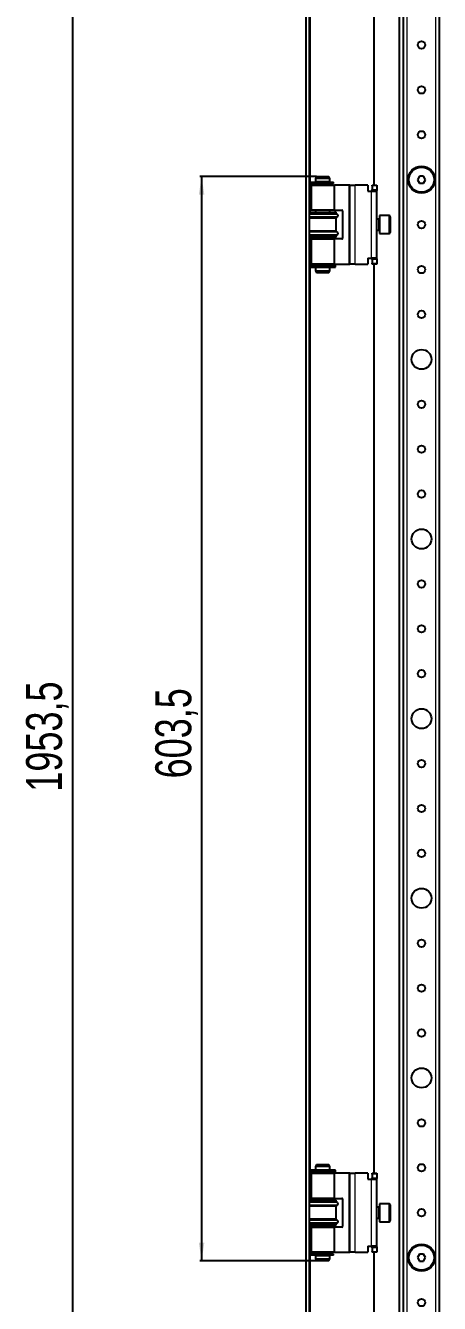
# Model space of a CAD drawing. Header units: millimetres. Extents: x -752 to 1485, y -1456 to 1043.
# Drawn here: x 596 to 826, y -512 to 199 of the extents above; entities that cross this region are included whole.
import ezdxf

# ---------------------------------------------------------------- set-up
doc = ezdxf.new("R2010")
doc.units = ezdxf.units.MM
doc.layers.add('FORMAT', color=7, linetype='Continuous')
doc.styles.add('SLDTEXTSTYLE0', font='TXT', dxfattribs={"width": 0.75})
doc.dimstyles.new('SLDDIMSTYLE0', dxfattribs={"dimtxt": 20, "dimasz": 10, "dimexe": 0, "dimexo": 0.0625, "dimgap": 5, "dimtad": 2, "dimdec": 1, "dimrnd": 1e-09, "dimzin": 12, "dimdsep": 46, "dimtxsty": 'SLDTEXTSTYLE0', "dimsah": 1, "dimcen": 0.09, "dimadec": 0, "dimazin": 3, "dimtfac": 1, "dimtofl": 0, "dimtmove": 0, "dimatfit": 3, "dimfxl": 0, "dimfrac": 2, "dimtolj": 1, "dimtzin": 12, "dimarcsym": 0})

# ---------------------------------------------------------------- blocks, each defined once
blk = doc.blocks.new('_D_7')
at = {"layer": 'FORMAT'}
for p, q in [((757.81, 789.84), (620.74, 789.84)), ((621.74, 789.84), (621.74, -1163.66)), ((757.81, -1163.66), (620.74, -1163.66))]:
    blk.add_line(p, q, dxfattribs=at)
for points in [[(621.74, 789.84), (620.2, 779.84), (623.28, 779.84)], [(621.74, -1163.66), (623.28, -1153.66), (620.2, -1153.66)]]:
    blk.add_solid(points, dxfattribs=at)
at = {"layer": 'FORMAT', "insert": (595.96, -227.55), "char_height": 20, "attachment_point": 1, "rotation": 90, "style": 'SLDTEXTSTYLE0'}
blk.add_mtext('1953,5', dxfattribs=at)
blk = doc.blocks.new('_D_9')
at = {"layer": 'FORMAT'}
for p, q in [((757.81, 114.84), (692.74, 114.84)), ((693.74, 114.84), (693.74, -488.66)), ((757.81, -488.66), (692.74, -488.66))]:
    blk.add_line(p, q, dxfattribs=at)
for points in [[(693.74, 114.84), (692.2, 104.84), (695.28, 104.84)], [(693.74, -488.66), (695.28, -478.66), (692.2, -478.66)]]:
    blk.add_solid(points, dxfattribs=at)
at = {"layer": 'FORMAT', "insert": (667.96, -220.16), "char_height": 20, "attachment_point": 1, "rotation": 90, "style": 'SLDTEXTSTYLE0'}
blk.add_mtext('603,5', dxfattribs=at)

msp = doc.modelspace()

# ---------------------------------------------------------------- linework, layer by layer
at = {"color": 7, "linetype": 'Continuous', "lineweight": 25}
for p, q in [((751.75, 890.59), (751.75, -1264.41)), ((753.75, 890.59), (753.75, -1264.41)), ((803.75, 857.59), (803.75, -1231.41)), ((806.25, -1204.41), (806.25, 830.59)), ((826.25, -1204.41), (826.25, 830.59)), ((789.75, 741.09), (789.75, 110.09)), ((757.82, 114.84), (757.25, 113.84)), ((757.25, 113.84), (757.25, 111.84)), ((765.25, 113.84), (757.25, 113.84)), ((757.82, 114.84), (764.67, 114.84)), ((765.25, 113.84), (764.67, 114.84)), ((765.25, 111.84), (765.25, 113.84)), ((815.09, 115.09), (813.94, 113.09)), ((817.4, 115.09), (815.09, 115.09)), ((818.56, 113.09), (817.4, 115.09)), ((754.1, 111.79), (754.1, 110.89)), ((754.1, 111.79), (766.98, 111.79)), ((754.1, 110.89), (766.98, 110.89)), ((754.8, 110.09), (754.8, 96.09)), ((754.8, 110.09), (767.7, 110.09)), ((762, 111.84), (757.25, 111.84)), ((757.25, 110.84), (757.25, 110.09)), ((762, 110.84), (757.25, 110.84)), ((757.75, 111.84), (757.75, 111.79)), ((757.75, 110.89), (757.75, 110.84)), ((765.25, 111.84), (762, 111.84)), ((765.25, 110.84), (762, 110.84)), ((764.75, 111.79), (764.75, 111.84)), ((764.75, 110.84), (764.75, 110.89)), ((765.25, 110.09), (765.25, 110.84)), ((766.98, 111.79), (767.07, 111.79)), ((766.98, 110.89), (767.07, 110.89)), ((767.07, 110.89), (767.07, 111.79)), ((767.07, 111.79), (767.28, 111.79)), ((767.07, 110.89), (767.28, 110.89)), ((767.28, 110.89), (767.28, 111.79)), ((767.7, 96.09), (767.7, 110.09)), ((775.8, 110.09), (767.7, 110.09)), ((776.3, 110.09), (775.8, 110.09)), ((776.3, 66.09), (776.3, 110.09)), ((776.3, 110.09), (779.3, 110.09)), ((786.3, 110.09), (779.3, 110.09)), ((786.3, 110.09), (786.3, 106.79)), ((786.3, 106.79), (788.3, 106.79)), ((788.3, 106.79), (791.3, 106.79)), ((788.8, 110.09), (791.3, 110.09)), ((788.8, 109.59), (788.8, 110.09)), ((788.8, 109.59), (788.8, 107.59)), ((788.8, 107.09), (788.8, 107.59)), ((791.3, 107.09), (788.8, 107.09)), ((788.8, 107.09), (788.8, 106.79)), ((791.3, 110.09), (791.3, 109.59)), ((791.3, 109.59), (791.3, 107.59)), ((791.3, 107.59), (791.3, 107.09)), ((791.3, 106.79), (791.3, 107.09)), ((791.3, 69.39), (791.3, 106.79)), ((813.94, 113.09), (815.09, 111.09)), ((815.09, 111.09), (817.4, 111.09)), ((817.4, 111.09), (818.56, 113.09)), ((753.75, 95.09), (768.75, 95.09)), ((768.75, 94.49), (753.75, 94.49)), ((767.7, 96.09), (754.8, 96.09)), ((757.25, 96.09), (757.25, 95.09)), ((765.25, 95.09), (765.25, 96.09)), ((767.7, 96.09), (771.8, 96.09)), ((768.75, 94.49), (768.75, 95.09)), ((769.45, 93.8), (768.75, 94.49)), ((772.3, 95.59), (772.3, 80.59)), ((798.2, 93.09), (792.8, 93.09)), ((792.8, 93.09), (792.8, 83.09)), ((798.8, 92.49), (798.8, 83.69)), ((768.75, 91.69), (753.75, 91.69)), ((768.75, 91.69), (769.45, 92.37)), ((768.75, 84.49), (768.75, 91.69)), ((792.55, 91.09), (791.3, 91.09)), ((768.75, 84.49), (753.75, 84.49)), ((768.75, 81.69), (753.75, 81.69)), ((753.75, 81.09), (768.75, 81.09)), ((754.8, 80.09), (754.8, 66.09)), ((754.8, 80.09), (767.7, 80.09)), ((757.25, 81.09), (757.25, 80.09)), ((765.25, 80.09), (765.25, 81.09)), ((767.7, 66.09), (767.7, 80.09)), ((771.8, 80.09), (767.7, 80.09)), ((769.45, 83.8), (768.75, 84.49)), ((768.75, 81.69), (769.45, 82.37)), ((768.75, 81.09), (768.75, 81.69)), ((791.3, 85.09), (792.55, 85.09)), ((792.8, 83.09), (798.2, 83.09)), ((754.1, 65.29), (754.1, 64.39)), ((754.1, 65.29), (768.4, 65.29)), ((754.1, 64.39), (768.4, 64.39)), ((767.7, 66.09), (754.8, 66.09)), ((757.25, 66.09), (757.25, 65.34)), ((762, 65.34), (757.25, 65.34)), ((757.25, 64.34), (757.25, 62.34)), ((762, 64.34), (757.25, 64.34)), ((757.75, 65.34), (757.75, 65.29)), ((757.75, 64.39), (757.75, 64.34)), ((765.25, 65.34), (762, 65.34)), ((765.25, 64.34), (762, 64.34)), ((764.75, 65.29), (764.75, 65.34)), ((764.75, 64.34), (764.75, 64.39)), ((765.25, 65.34), (765.25, 66.09)), ((765.25, 62.34), (765.25, 64.34)), ((767.7, 66.09), (775.8, 66.09)), ((768.4, 64.39), (768.4, 65.29)), ((775.8, 66.09), (776.3, 66.09)), ((779.3, 66.09), (776.3, 66.09)), ((779.3, 66.09), (786.3, 66.09)), ((786.3, 69.39), (788.3, 69.39)), ((786.3, 69.39), (786.3, 66.09)), ((791.3, 69.39), (788.3, 69.39)), ((788.8, 69.39), (788.8, 69.09)), ((788.8, 69.09), (791.3, 69.09)), ((788.8, 68.59), (788.8, 69.09)), ((788.8, 68.59), (788.8, 66.59)), ((788.8, 66.09), (788.8, 66.59)), ((791.3, 66.09), (788.8, 66.09)), ((789.75, 66.09), (789.75, -439.91)), ((791.3, 69.09), (791.3, 69.39)), ((791.3, 69.09), (791.3, 68.59)), ((791.3, 68.59), (791.3, 66.59)), ((791.3, 66.59), (791.3, 66.09)), ((757.25, 62.34), (757.82, 61.34)), ((757.25, 62.34), (762, 62.34)), ((761.89, 61.34), (757.82, 61.34)), ((764.67, 61.34), (761.89, 61.34)), ((762, 62.34), (765.25, 62.34)), ((764.67, 61.34), (765.25, 62.34)), ((754.1, -438.21), (754.1, -439.11)), ((768.4, -438.21), (754.1, -438.21)), ((768.4, -439.11), (754.1, -439.11)), ((754.8, -439.91), (754.8, -453.91)), ((754.8, -439.91), (767.7, -439.91)), ((757.82, -435.16), (757.25, -436.16)), ((757.25, -436.16), (757.25, -438.16)), ((765.25, -436.16), (757.25, -436.16)), ((757.25, -438.16), (765.25, -438.16)), ((757.25, -439.16), (757.25, -439.91)), ((757.25, -439.16), (765.25, -439.16)), ((757.75, -438.16), (757.75, -438.21)), ((757.75, -439.11), (757.75, -439.16)), ((757.82, -435.16), (764.67, -435.16)), ((765.25, -436.16), (764.67, -435.16)), ((764.75, -438.21), (764.75, -438.16)), ((764.75, -439.16), (764.75, -439.11)), ((765.25, -438.16), (765.25, -436.16)), ((765.25, -439.91), (765.25, -439.16)), ((767.7, -453.91), (767.7, -439.91)), ((775.8, -439.91), (767.7, -439.91)), ((768.4, -439.11), (768.4, -438.21)), ((776.3, -439.91), (775.8, -439.91)), ((776.3, -483.91), (776.3, -439.91)), ((776.3, -439.91), (779.3, -439.91)), ((786.3, -439.91), (779.3, -439.91)), ((786.3, -439.91), (786.3, -443.21)), ((788.8, -439.91), (791.3, -439.91)), ((788.8, -440.41), (788.8, -439.91)), ((788.8, -440.41), (788.8, -442.41)), ((791.3, -439.91), (791.3, -440.41)), ((791.3, -440.41), (791.3, -442.41)), ((786.3, -443.21), (788.3, -443.21)), ((788.3, -443.21), (791.3, -443.21)), ((788.8, -442.91), (788.8, -442.41)), ((791.3, -442.91), (788.8, -442.91)), ((788.8, -442.91), (788.8, -443.21)), ((791.3, -442.41), (791.3, -442.91)), ((791.3, -443.21), (791.3, -442.91)), ((791.3, -480.61), (791.3, -443.21)), ((753.75, -454.91), (768.75, -454.91)), ((767.7, -453.91), (754.8, -453.91)), ((757.25, -453.91), (757.25, -454.91)), ((765.25, -454.91), (765.25, -453.91)), ((767.7, -453.91), (771.8, -453.91)), ((768.75, -455.51), (768.75, -454.91)), ((772.3, -454.41), (772.3, -469.41)), ((768.75, -455.51), (753.75, -455.51)), ((768.75, -458.31), (753.75, -458.31)), ((769.45, -456.2), (768.75, -455.51)), ((768.75, -458.31), (769.45, -457.63)), ((768.75, -465.51), (768.75, -458.31)), ((792.55, -458.91), (791.3, -458.91)), ((798.2, -456.91), (792.8, -456.91)), ((792.8, -456.91), (792.8, -466.23)), ((798.8, -457.51), (798.8, -465.71)), ((768.75, -465.51), (753.75, -465.51)), ((768.75, -468.31), (753.75, -468.31)), ((753.75, -468.91), (768.75, -468.91)), ((757.25, -468.91), (757.25, -469.91)), ((765.25, -469.91), (765.25, -468.91)), ((769.45, -466.2), (768.75, -465.51)), ((768.75, -468.31), (769.45, -467.63)), ((768.75, -468.91), (768.75, -468.31)), ((791.3, -464.91), (792.55, -464.91)), ((792.8, -466.23), (792.8, -466.91)), ((792.8, -466.91), (798.2, -466.91)), ((798.8, -465.71), (798.8, -466.31)), ((754.8, -469.91), (754.8, -483.91)), ((754.8, -469.91), (767.7, -469.91)), ((767.7, -483.91), (767.7, -469.91)), ((771.8, -469.91), (767.7, -469.91)), ((786.3, -480.61), (788.3, -480.61)), ((786.3, -480.61), (786.3, -483.91)), ((791.3, -480.61), (788.3, -480.61)), ((788.8, -480.61), (788.8, -480.91)), ((788.8, -480.91), (791.3, -480.91)), ((788.8, -481.41), (788.8, -480.91)), ((788.8, -481.41), (788.8, -483.41)), ((788.8, -483.91), (788.8, -483.41)), ((791.3, -480.91), (791.3, -480.61)), ((791.3, -480.91), (791.3, -481.41)), ((791.3, -481.41), (791.3, -483.41)), ((791.3, -483.41), (791.3, -483.91)), ((754.1, -484.71), (754.1, -485.61)), ((766.98, -484.71), (754.1, -484.71)), ((766.98, -485.61), (754.1, -485.61)), ((767.7, -483.91), (754.8, -483.91)), ((757.25, -483.91), (757.25, -484.66)), ((757.25, -484.66), (765.25, -484.66)), ((757.25, -485.66), (757.25, -487.66)), ((757.25, -485.66), (765.25, -485.66)), ((757.25, -487.66), (757.82, -488.66)), ((757.25, -487.66), (762, -487.66)), ((757.75, -484.66), (757.75, -484.71)), ((757.75, -485.61), (757.75, -485.66)), ((761.89, -488.66), (757.82, -488.66)), ((764.67, -488.66), (761.89, -488.66)), ((762, -487.66), (765.25, -487.66)), ((764.67, -488.66), (765.25, -487.66)), ((764.75, -484.71), (764.75, -484.66)), ((764.75, -485.66), (764.75, -485.61)), ((765.25, -484.66), (765.25, -483.91)), ((765.25, -487.66), (765.25, -485.66)), ((767.07, -484.71), (766.98, -484.71)), ((767.07, -485.61), (766.98, -485.61)), ((767.07, -485.61), (767.07, -484.71)), ((767.28, -484.71), (767.07, -484.71)), ((767.28, -485.61), (767.07, -485.61)), ((767.28, -485.61), (767.28, -484.71)), ((767.7, -483.91), (775.8, -483.91)), ((775.8, -483.91), (776.3, -483.91)), ((779.3, -483.91), (776.3, -483.91)), ((779.3, -483.91), (786.3, -483.91)), ((791.3, -483.91), (788.8, -483.91)), ((789.75, -483.91), (789.75, -1114.91)), ((815.09, -484.91), (813.94, -486.91)), ((813.94, -486.91), (815.09, -488.91)), ((817.4, -484.91), (815.09, -484.91)), ((815.09, -488.91), (817.4, -488.91)), ((818.56, -486.91), (817.4, -484.91)), ((817.4, -488.91), (818.56, -486.91))]:
    msp.add_line(p, q, dxfattribs=at)
at = {"color": 8, "linetype": 'Continuous', "lineweight": 18}
for p, q in [((808.25, -1204.41), (808.25, 830.59)), ((824.25, -1204.41), (824.25, 830.59)), ((754.35, 111.79), (754.35, 739.39)), ((754.35, 95.09), (754.35, 110.89)), ((766.98, 111.79), (766.98, 110.89)), ((775.8, 110.09), (775.8, 66.09)), ((779.3, 66.09), (779.3, 110.09)), ((788.3, 69.39), (788.3, 106.79)), ((791.3, 109.59), (788.8, 109.59)), ((788.8, 107.59), (791.3, 107.59)), ((769.45, 93.8), (753.75, 93.8)), ((798.2, 83.09), (798.2, 93.09)), ((769.45, 92.37), (753.75, 92.37)), ((792.55, 90.68), (792.55, 91.09)), ((792.55, 85.09), (792.55, 90.68)), ((769.45, 83.8), (753.75, 83.8)), ((769.45, 82.37), (753.75, 82.37)), ((754.35, 65.29), (754.35, 81.09)), ((754.35, -438.21), (754.35, 64.39)), ((791.3, 68.59), (788.8, 68.59)), ((788.8, 66.59), (791.3, 66.59)), ((754.35, -454.91), (754.35, -439.11)), ((775.8, -439.91), (775.8, -483.91)), ((779.3, -483.91), (779.3, -439.91)), ((791.3, -440.41), (788.8, -440.41)), ((788.3, -480.61), (788.3, -443.21)), ((788.8, -442.41), (791.3, -442.41)), ((769.45, -456.2), (753.75, -456.2)), ((769.45, -457.63), (753.75, -457.63)), ((792.55, -464.91), (792.55, -458.91)), ((798.2, -466.23), (798.2, -456.91)), ((769.45, -466.2), (753.75, -466.2)), ((769.45, -467.63), (753.75, -467.63)), ((754.35, -484.71), (754.35, -468.91)), ((798.2, -466.91), (798.2, -466.23)), ((791.3, -481.41), (788.8, -481.41)), ((788.8, -483.41), (791.3, -483.41)), ((754.35, -1113.21), (754.35, -485.61)), ((766.98, -485.61), (766.98, -484.71))]:
    msp.add_line(p, q, dxfattribs=at)
at = {"color": 7, "linetype": 'Continuous', "lineweight": 25}
for centre, radius in [((816.25, 188.09), 2.1), ((816.25, 163.09), 2.1), ((816.25, 138.09), 2.1), ((816.25, 113.09), 7.5), ((816.25, 113.09), 7), ((816.25, 88.09), 2.1), ((816.25, 63.09), 2.1), ((816.25, 38.09), 2.1), ((816.25, 13.09), 5.5), ((816.25, -11.91), 2.1), ((816.25, -36.91), 2.1), ((816.25, -61.91), 2.1), ((816.25, -86.91), 5.5), ((816.25, -111.91), 2.1), ((816.25, -136.91), 2.1), ((816.25, -161.91), 2.1), ((816.25, -186.91), 5.5), ((816.25, -211.91), 2.1), ((816.25, -236.91), 2.1), ((816.25, -261.91), 2.1), ((816.25, -286.91), 5.5), ((816.25, -311.91), 2.1), ((816.25, -336.91), 2.1), ((816.25, -361.91), 2.1), ((816.25, -386.91), 5.5), ((816.25, -411.91), 2.1), ((816.25, -436.91), 2.1), ((816.25, -461.91), 2.1), ((816.25, -486.91), 7.5), ((816.25, -486.91), 7), ((816.25, -511.91), 2.1)]:
    msp.add_circle(centre, radius, dxfattribs=at)
for centre, radius, start, end in [((768.75, 93.09), 1, 314.427, 45.573), ((771.8, 95.59), 0.5, 0, 90), ((798.2, 92.49), 0.6, 0, 90), ((792.55, 91.34), 0.25, 270, 0), ((768.75, 83.09), 1, 314.427, 45.573), ((771.8, 80.59), 0.5, 270, 0), ((792.55, 84.84), 0.25, 360, 90), ((798.2, 83.69), 0.6, 270, 360), ((771.8, -454.41), 0.5, 0, 90), ((768.75, -456.91), 1, 314.427, 45.573), ((792.55, -458.66), 0.25, 270, 0), ((798.2, -457.51), 0.6, 0, 90), ((768.75, -466.91), 1, 314.427, 45.573), ((771.8, -469.41), 0.5, 270, 0), ((792.55, -465.16), 0.25, 360, 90), ((798.2, -466.31), 0.6, 270, 360)]:
    msp.add_arc(centre, radius, start, end, dxfattribs=at)

# ---------------------------------------------------------------- dimensions: what is measured, and where the dimension line sits
at = {"layer": 'FORMAT'}
for base, p1, p2, picture, middle in [((621.74, -1163.66), (757.82, 789.84), (757.82, -1163.66), '_D_7', (621.74, -186.91)), ((693.74, -488.66), (757.82, 114.84), (757.82, -488.66), '_D_9', (693.74, -186.91))]:
    dim = msp.add_linear_dim(base=base, p1=p1, p2=p2, angle=90, dimstyle='SLDDIMSTYLE0', dxfattribs=at)
    dim.commit()
    dim.dimension.update_dxf_attribs({"geometry": picture, "text_midpoint": middle, "dimtype": 160})

doc.saveas('drawing.dxf')
